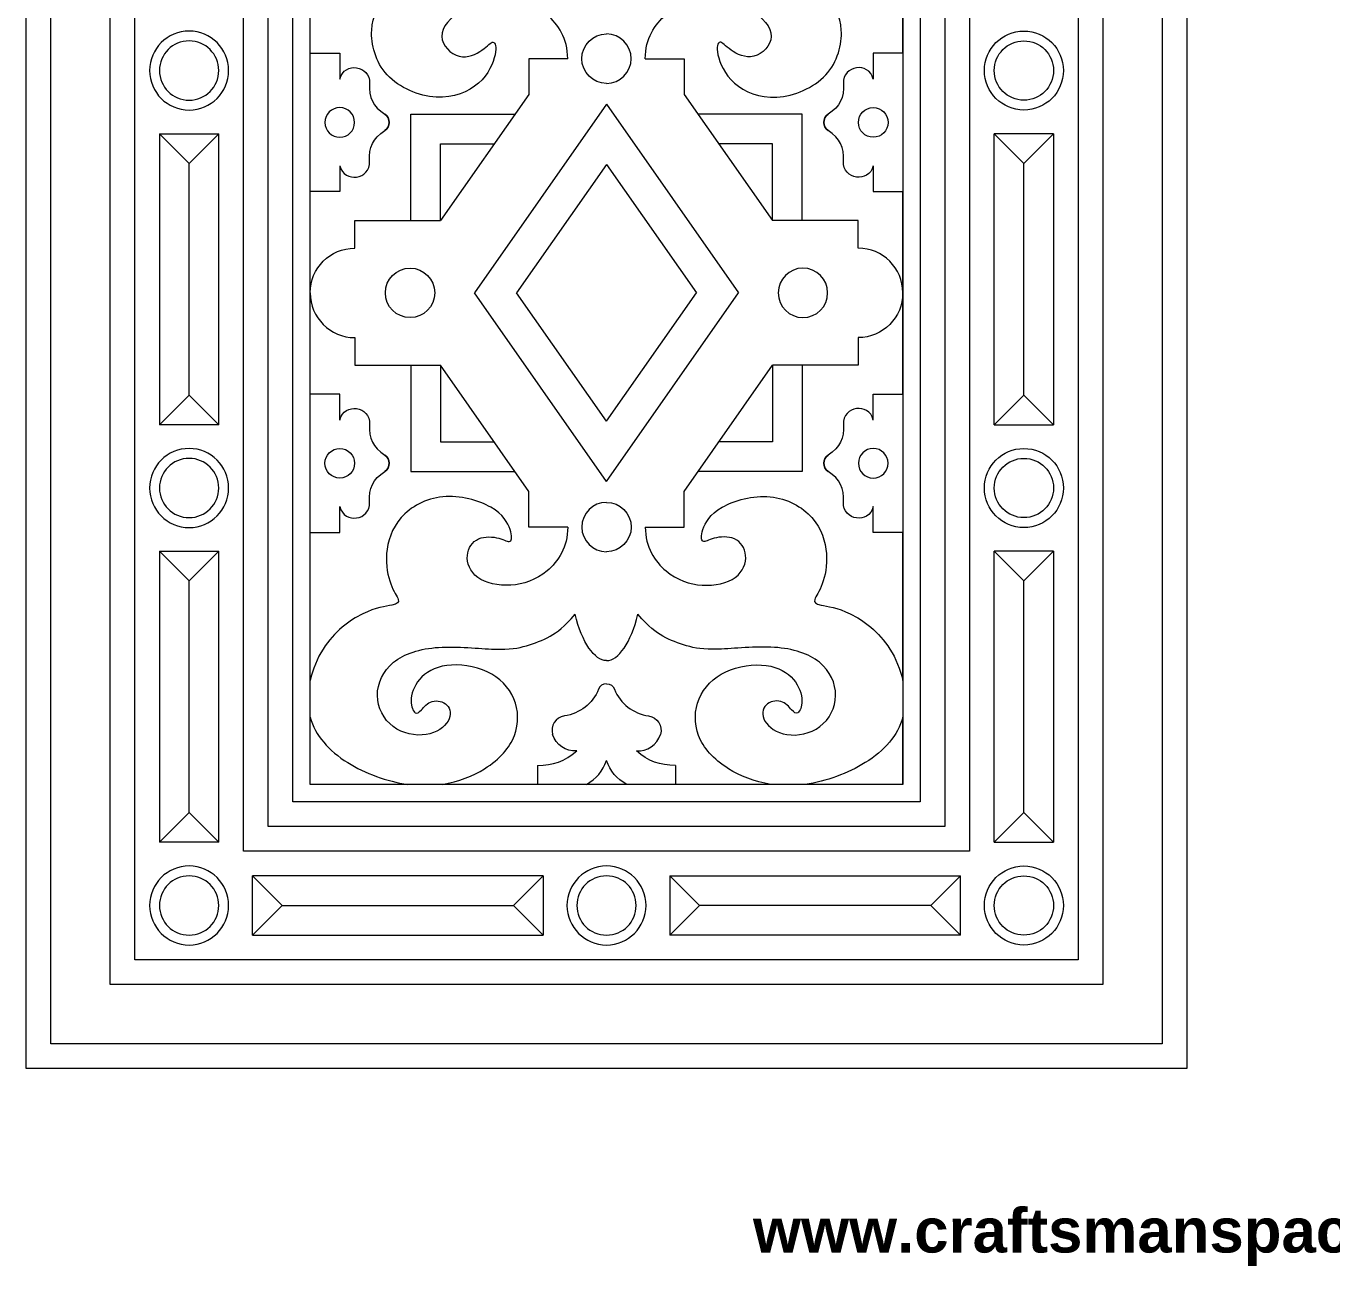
# Model space of a CAD drawing. Header units: millimetres. Extents: x 313 to 609, y -59 to 250.
# Drawn here: x 313.3 to 460.9, y -59.4 to 80.8 of the extents above; entities that cross this region are included whole.
import ezdxf

# ---------------------------------------------------------------- set-up
doc = ezdxf.new("R2010")
doc.units = ezdxf.units.MM
doc.header["$MEASUREMENT"] = 0
doc.layers.add('Default', color=7, linetype='Continuous')

msp = doc.modelspace()

# ---------------------------------------------------------------- linework, layer by layer
at = {"layer": 'Default', "lineweight": 9}
for points, knots in [([(313.2637, -37.0836), (313.2637, -37.0836), (444.551, -37.0836), (444.551, -37.0836), (444.551, -37.0836), (444.551, -37.0836), (444.551, 249.5131), (444.551, 249.5131), (444.551, 249.5131), (444.551, 249.5131), (313.2637, 249.5131), (313.2637, 249.5131), (313.2637, 249.5131), (313.2637, 249.5131), (313.2637, -37.0836), (313.2637, -37.0836)], [0, 0, 0, 0, 0.2, 0.2, 0.2, 0.2, 0.4, 0.4, 0.4, 0.4, 0.6, 0.6, 0.6, 0.6, 1, 1, 1, 1]), ([(316.057, -34.2903), (316.057, -34.2903), (441.7574, -34.2903), (441.7574, -34.2903), (441.7574, -34.2903), (441.7574, -34.2903), (441.7574, 246.7198), (441.7574, 246.7198), (441.7574, 246.7198), (441.7574, 246.7198), (316.057, 246.7198), (316.057, 246.7198), (316.057, 246.7198), (316.057, 246.7198), (316.057, -34.2903), (316.057, -34.2903)], [0, 0, 0, 0, 0.2, 0.2, 0.2, 0.2, 0.4, 0.4, 0.4, 0.4, 0.6, 0.6, 0.6, 0.6, 1, 1, 1, 1]), ([(322.7612, -27.5861), (322.7612, -27.5861), (435.0536, -27.5861), (435.0536, -27.5861), (435.0536, -27.5861), (435.0536, -27.5861), (435.0536, 240.0159), (435.0536, 240.0159), (435.0536, 240.0159), (435.0536, 240.0159), (322.7612, 240.0159), (322.7612, 240.0159), (322.7612, 240.0159), (322.7612, 240.0159), (322.7612, -27.5861), (322.7612, -27.5861)], [0, 0, 0, 0, 0.2, 0.2, 0.2, 0.2, 0.4, 0.4, 0.4, 0.4, 0.6, 0.6, 0.6, 0.6, 1, 1, 1, 1]), ([(325.5545, -24.7928), (325.5545, -24.7928), (432.2602, -24.7928), (432.2602, -24.7928), (432.2602, -24.7928), (432.2602, -24.7928), (432.2602, 237.2226), (432.2602, 237.2226), (432.2602, 237.2226), (432.2602, 237.2226), (325.5545, 237.2226), (325.5545, 237.2226), (325.5545, 237.2226), (325.5545, 237.2226), (325.5545, -24.7928), (325.5545, -24.7928)], [0, 0, 0, 0, 0.2, 0.2, 0.2, 0.2, 0.4, 0.4, 0.4, 0.4, 0.6, 0.6, 0.6, 0.6, 1, 1, 1, 1]), ([(337.845, -12.502), (337.845, -12.502), (419.9694, -12.502), (419.9694, -12.502), (419.9694, -12.502), (419.9694, -12.502), (419.9694, 224.9318), (419.9694, 224.9318), (419.9694, 224.9318), (419.9694, 224.9318), (337.845, 224.9318), (337.845, 224.9318), (337.845, 224.9318), (337.845, 224.9318), (337.845, -12.502), (337.845, -12.502)], [0, 0, 0, 0, 0.2, 0.2, 0.2, 0.2, 0.4, 0.4, 0.4, 0.4, 0.6, 0.6, 0.6, 0.6, 1, 1, 1, 1]), ([(340.6387, -9.7089), (340.6387, -9.7089), (417.1761, -9.7089), (417.1761, -9.7089), (417.1761, -9.7089), (417.1761, -9.7089), (417.1761, 222.1384), (417.1761, 222.1384), (417.1761, 222.1384), (417.1761, 222.1384), (340.6387, 222.1384), (340.6387, 222.1384), (340.6387, 222.1384), (340.6387, 222.1384), (340.6387, -9.7089), (340.6387, -9.7089)], [0, 0, 0, 0, 0.2, 0.2, 0.2, 0.2, 0.4, 0.4, 0.4, 0.4, 0.6, 0.6, 0.6, 0.6, 1, 1, 1, 1]), ([(343.4317, -6.9156), (343.4317, -6.9156), (414.3827, -6.9156), (414.3827, -6.9156), (414.3827, -6.9156), (414.3827, -6.9156), (414.3827, 219.3451), (414.3827, 219.3451), (414.3827, 219.3451), (414.3827, 219.3451), (343.4317, 219.3451), (343.4317, 219.3451), (343.4317, 219.3451), (343.4317, 219.3451), (343.4317, -6.9156), (343.4317, -6.9156)], [0, 0, 0, 0, 0.2, 0.2, 0.2, 0.2, 0.4, 0.4, 0.4, 0.4, 0.6, 0.6, 0.6, 0.6, 1, 1, 1, 1]), ([(345.3873, -4.96), (345.3873, -4.96), (412.4275, -4.96), (412.4275, -4.96), (412.4275, -4.96), (412.4275, -4.96), (412.4275, 217.3898), (412.4275, 217.3898), (412.4275, 217.3898), (412.4275, 217.3898), (345.3873, 217.3898), (345.3873, 217.3898), (345.3873, 217.3898), (345.3873, 217.3898), (345.3873, -4.96), (345.3873, -4.96)], [0, 0, 0, 0, 0.2, 0.2, 0.2, 0.2, 0.4, 0.4, 0.4, 0.4, 0.6, 0.6, 0.6, 0.6, 1, 1, 1, 1]), ([(374.52, 77.1077), (374.52, 79.3892), (373.4328, 81.0069), (372.1777, 82.0573), (372.1777, 82.0573), (370.9227, 83.1075), (369.4995, 83.5903), (367.7992, 83.649), (367.7992, 83.649), (366.0987, 83.7077), (364.121, 83.3421), (362.6601, 82.584), (362.6601, 82.584), (361.1992, 81.8257), (360.2549, 80.6748), (360.2748, 79.6273), (360.2748, 79.6273), (360.2944, 78.5795), (361.2778, 77.6353), (362.2476, 77.3936), (362.2476, 77.3936), (363.2176, 77.1519), (364.1743, 77.613), (364.8229, 78.0745), (364.8229, 78.0745), (365.4718, 78.5359), (365.8123, 78.9977), (366.0673, 78.976), (366.0673, 78.976), (366.3224, 78.9541), (366.492, 78.4488), (366.3007, 77.5454), (366.3007, 77.5454), (366.1094, 76.6421), (365.5575, 75.3408), (364.4306, 74.3419), (364.4306, 74.3419), (363.3036, 73.3434), (361.6019, 72.6474), (359.6422, 72.7636), (359.6422, 72.7636), (357.6825, 72.8796), (355.4651, 73.8075), (354.1095, 75.2737), (354.1095, 75.2737), (352.7539, 76.7399), (352.2605, 78.7444), (352.3485, 80.3414), (352.3485, 80.3414), (352.4366, 81.9381), (353.1066, 83.1274), (353.7519, 83.9153), (353.7519, 83.9153), (354.3972, 84.703), (355.0185, 85.0891), (355.2421, 85.3614), (355.2421, 85.3614), (355.4657, 85.6333), (355.2919, 85.7911), (354.5935, 85.8685), (354.5935, 85.8685), (353.8948, 85.9462), (352.6715, 85.9435), (351.119, 86.6835), (351.119, 86.6835), (349.5665, 87.4231), (347.6851, 88.9053), (346.524, 90.9089), (346.524, 90.9089), (345.9742, 91.8573), (345.586, 92.922), (345.3873, 94.0356)], [0, 0, 0, 0, 0.05263158, 0.05263158, 0.05263158, 0.05263158, 0.10526316, 0.10526316, 0.10526316, 0.10526316, 0.15789474, 0.15789474, 0.15789474, 0.15789474, 0.21052632, 0.21052632, 0.21052632, 0.21052632, 0.26315789, 0.26315789, 0.26315789, 0.26315789, 0.31578947, 0.31578947, 0.31578947, 0.31578947, 0.36842105, 0.36842105, 0.36842105, 0.36842105, 0.42105263, 0.42105263, 0.42105263, 0.42105263, 0.47368421, 0.47368421, 0.47368421, 0.47368421, 0.52631579, 0.52631579, 0.52631579, 0.52631579, 0.57894737, 0.57894737, 0.57894737, 0.57894737, 0.63157895, 0.63157895, 0.63157895, 0.63157895, 0.68421053, 0.68421053, 0.68421053, 0.68421053, 0.73684211, 0.73684211, 0.73684211, 0.73684211, 0.78947368, 0.78947368, 0.78947368, 0.78947368, 0.84210526, 0.84210526, 0.84210526, 0.84210526, 0.89473684, 0.89473684, 0.89473684, 0.89473684, 1, 1, 1, 1]), ([(383.2947, 77.1077), (383.2947, 79.3892), (384.382, 81.0069), (385.637, 82.0573), (385.637, 82.0573), (386.8921, 83.1075), (388.3153, 83.5903), (390.0155, 83.649), (390.0155, 83.649), (391.716, 83.7077), (393.6938, 83.3421), (395.1547, 82.584), (395.1547, 82.584), (396.6155, 81.8257), (397.5595, 80.6748), (397.5399, 79.6273), (397.5399, 79.6273), (397.5204, 78.5795), (396.5369, 77.6353), (395.5669, 77.3936), (395.5669, 77.3936), (394.5968, 77.1519), (393.6404, 77.613), (392.9915, 78.0745), (392.9915, 78.0745), (392.3429, 78.5359), (392.0025, 78.9977), (391.7474, 78.976), (391.7474, 78.976), (391.4924, 78.9541), (391.3227, 78.4488), (391.514, 77.5454), (391.514, 77.5454), (391.7053, 76.6421), (392.2572, 75.3408), (393.3842, 74.3419), (393.3842, 74.3419), (394.5111, 73.3434), (396.2128, 72.6474), (398.1725, 72.7636), (398.1725, 72.7636), (400.1319, 72.8796), (402.3496, 73.8075), (403.7052, 75.2737), (403.7052, 75.2737), (405.0605, 76.7399), (405.5543, 78.7444), (405.4662, 80.3414), (405.4662, 80.3414), (405.3778, 81.9381), (404.7082, 83.1274), (404.0629, 83.9153), (404.0629, 83.9153), (403.4172, 84.703), (402.7962, 85.0891), (402.5726, 85.3614), (402.5726, 85.3614), (402.3487, 85.6333), (402.5225, 85.7911), (403.2212, 85.8685), (403.2212, 85.8685), (403.9199, 85.9462), (405.1432, 85.9435), (406.6958, 86.6835), (406.6958, 86.6835), (408.2483, 87.4231), (410.1297, 88.9053), (411.2907, 90.9089), (411.2907, 90.9089), (411.8406, 91.8573), (412.2288, 92.922), (412.4275, 94.0356)], [0, 0, 0, 0, 0.05263158, 0.05263158, 0.05263158, 0.05263158, 0.10526316, 0.10526316, 0.10526316, 0.10526316, 0.15789474, 0.15789474, 0.15789474, 0.15789474, 0.21052632, 0.21052632, 0.21052632, 0.21052632, 0.26315789, 0.26315789, 0.26315789, 0.26315789, 0.31578947, 0.31578947, 0.31578947, 0.31578947, 0.36842105, 0.36842105, 0.36842105, 0.36842105, 0.42105263, 0.42105263, 0.42105263, 0.42105263, 0.47368421, 0.47368421, 0.47368421, 0.47368421, 0.52631579, 0.52631579, 0.52631579, 0.52631579, 0.57894737, 0.57894737, 0.57894737, 0.57894737, 0.63157895, 0.63157895, 0.63157895, 0.63157895, 0.68421053, 0.68421053, 0.68421053, 0.68421053, 0.73684211, 0.73684211, 0.73684211, 0.73684211, 0.78947368, 0.78947368, 0.78947368, 0.78947368, 0.84210526, 0.84210526, 0.84210526, 0.84210526, 0.89473684, 0.89473684, 0.89473684, 0.89473684, 1, 1, 1, 1]), ([(331.6999, 80.2367), (334.1682, 80.2367), (336.1692, 78.2358), (336.1692, 75.7675), (336.1692, 75.7675), (336.1692, 73.2992), (334.1682, 71.2983), (331.6999, 71.2983), (331.6999, 71.2983), (329.2316, 71.2983), (327.2304, 73.2992), (327.2304, 75.7675), (327.2304, 75.7675), (327.2304, 78.2358), (329.2316, 80.2367), (331.6999, 80.2367)], [0, 0, 0, 0, 0.2, 0.2, 0.2, 0.2, 0.4, 0.4, 0.4, 0.4, 0.6, 0.6, 0.6, 0.6, 1, 1, 1, 1]), ([(378.9074, 74.3143), (377.3646, 74.3143), (376.114, 75.565), (376.114, 77.1077), (376.114, 77.1077), (376.114, 78.6504), (377.3646, 79.901), (378.9074, 79.901)], [0, 0, 0, 0, 0.33333333, 0.33333333, 0.33333333, 0.33333333, 1, 1, 1, 1]), ([(378.9074, 74.3143), (380.4501, 74.3143), (381.7007, 75.565), (381.7007, 77.1077), (381.7007, 77.1077), (381.7007, 78.6504), (380.4501, 79.901), (378.9074, 79.901)], [0, 0, 0, 0, 0.33333333, 0.33333333, 0.33333333, 0.33333333, 1, 1, 1, 1]), ([(426.1148, 80.2367), (423.6465, 80.2367), (421.6456, 78.2358), (421.6456, 75.7675), (421.6456, 75.7675), (421.6456, 73.2992), (423.6465, 71.2983), (426.1148, 71.2983), (426.1148, 71.2983), (428.5831, 71.2983), (430.5843, 73.2992), (430.5843, 75.7675), (430.5843, 75.7675), (430.5843, 78.2358), (428.5831, 80.2367), (426.1148, 80.2367)], [0, 0, 0, 0, 0.2, 0.2, 0.2, 0.2, 0.4, 0.4, 0.4, 0.4, 0.6, 0.6, 0.6, 0.6, 1, 1, 1, 1]), ([(331.6999, 79.1196), (333.5511, 79.1196), (335.052, 77.6187), (335.052, 75.7675), (335.052, 75.7675), (335.052, 73.9161), (333.5511, 72.4154), (331.6999, 72.4154), (331.6999, 72.4154), (329.8485, 72.4154), (328.3479, 73.9161), (328.3479, 75.7675), (328.3479, 75.7675), (328.3479, 77.6187), (329.8485, 79.1196), (331.6999, 79.1196)], [0, 0, 0, 0, 0.2, 0.2, 0.2, 0.2, 0.4, 0.4, 0.4, 0.4, 0.6, 0.6, 0.6, 0.6, 1, 1, 1, 1]), ([(426.1148, 79.1196), (424.2637, 79.1196), (422.7627, 77.6187), (422.7627, 75.7675), (422.7627, 75.7675), (422.7627, 73.9161), (424.2637, 72.4154), (426.1148, 72.4154), (426.1148, 72.4154), (427.9663, 72.4154), (429.4669, 73.9161), (429.4669, 75.7675), (429.4669, 75.7675), (429.4669, 77.6187), (427.9663, 79.1196), (426.1148, 79.1196)], [0, 0, 0, 0, 0.2, 0.2, 0.2, 0.2, 0.4, 0.4, 0.4, 0.4, 0.6, 0.6, 0.6, 0.6, 1, 1, 1, 1]), ([(345.3873, 77.7228), (345.3873, 77.7228), (348.7393, 77.7228), (348.7393, 77.7228), (348.7393, 77.7228), (348.7393, 77.7228), (348.7393, 74.7974), (348.7393, 74.7974)], [0, 0, 0, 0, 0.33333333, 0.33333333, 0.33333333, 0.33333333, 1, 1, 1, 1]), ([(374.52, 77.1077), (374.52, 77.1077), (370.1326, 77.1077), (370.1326, 77.1077), (370.1326, 77.1077), (370.1326, 77.1077), (370.1326, 73.0753), (370.1326, 73.0753)], [0, 0, 0, 0, 0.33333333, 0.33333333, 0.33333333, 0.33333333, 1, 1, 1, 1]), ([(383.2947, 77.1077), (383.2947, 77.1077), (387.6821, 77.1077), (387.6821, 77.1077), (387.6821, 77.1077), (387.6821, 77.1077), (387.6821, 73.0753), (387.6821, 73.0753)], [0, 0, 0, 0, 0.33333333, 0.33333333, 0.33333333, 0.33333333, 1, 1, 1, 1]), ([(412.4275, 77.7228), (412.4275, 77.7228), (409.0754, 77.7228), (409.0754, 77.7228), (409.0754, 77.7228), (409.0754, 77.7228), (409.0754, 74.7974), (409.0754, 74.7974)], [0, 0, 0, 0, 0.33333333, 0.33333333, 0.33333333, 0.33333333, 1, 1, 1, 1]), ([(347.0632, 69.9015), (347.0632, 70.827), (347.8135, 71.5773), (348.7393, 71.5773), (348.7393, 71.5773), (349.6649, 71.5773), (350.4152, 70.827), (350.4152, 69.9015), (350.4152, 69.9015), (350.4152, 68.9759), (349.6649, 68.2253), (348.7393, 68.2253), (348.7393, 68.2253), (347.8135, 68.2253), (347.0632, 68.9759), (347.0632, 69.9015)], [0, 0, 0, 0, 0.2, 0.2, 0.2, 0.2, 0.4, 0.4, 0.4, 0.4, 0.6, 0.6, 0.6, 0.6, 1, 1, 1, 1]), ([(410.7513, 69.9015), (410.7513, 70.827), (410.001, 71.5773), (409.0754, 71.5773), (409.0754, 71.5773), (408.1498, 71.5773), (407.3995, 70.827), (407.3995, 69.9015), (407.3995, 69.9015), (407.3995, 68.9759), (408.1498, 68.2253), (409.0754, 68.2253), (409.0754, 68.2253), (410.001, 68.2253), (410.7513, 68.9759), (410.7513, 69.9015)], [0, 0, 0, 0, 0.2, 0.2, 0.2, 0.2, 0.4, 0.4, 0.4, 0.4, 0.6, 0.6, 0.6, 0.6, 1, 1, 1, 1]), ([(356.7798, 58.7927), (356.7798, 58.7927), (356.7798, 70.833), (356.7798, 70.833), (356.7798, 70.833), (356.7798, 70.833), (368.5626, 70.833), (368.5626, 70.833)], [0, 0, 0, 0, 0.33333333, 0.33333333, 0.33333333, 0.33333333, 1, 1, 1, 1]), ([(401.0349, 58.7927), (401.0349, 58.7927), (401.0349, 70.833), (401.0349, 70.833), (401.0349, 70.833), (401.0349, 70.833), (389.2521, 70.833), (389.2521, 70.833)], [0, 0, 0, 0, 0.33333333, 0.33333333, 0.33333333, 0.33333333, 1, 1, 1, 1]), ([(335.052, 68.6102), (335.052, 68.6102), (331.6999, 65.2582), (331.6999, 65.2582), (331.6999, 65.2582), (331.6999, 65.2582), (328.3479, 68.6102), (328.3479, 68.6102)], [0, 0, 0, 0, 0.33333333, 0.33333333, 0.33333333, 0.33333333, 1, 1, 1, 1]), ([(422.7627, 68.6102), (422.7627, 68.6102), (426.1148, 65.2582), (426.1148, 65.2582), (426.1148, 65.2582), (426.1148, 65.2582), (429.4669, 68.6102), (429.4669, 68.6102)], [0, 0, 0, 0, 0.33333333, 0.33333333, 0.33333333, 0.33333333, 1, 1, 1, 1]), ([(360.1319, 58.7927), (360.1319, 58.7927), (360.1319, 67.4809), (360.1319, 67.4809), (360.1319, 67.4809), (360.1319, 67.4809), (366.2156, 67.4809), (366.2156, 67.4809)], [0, 0, 0, 0, 0.33333333, 0.33333333, 0.33333333, 0.33333333, 1, 1, 1, 1]), ([(397.6829, 58.7927), (397.6829, 58.7927), (397.6829, 67.4809), (397.6829, 67.4809), (397.6829, 67.4809), (397.6829, 67.4809), (391.5991, 67.4809), (391.5991, 67.4809)], [0, 0, 0, 0, 0.33333333, 0.33333333, 0.33333333, 0.33333333, 1, 1, 1, 1]), ([(348.7393, 65.0055), (348.7393, 65.0055), (348.7393, 62.0802), (348.7393, 62.0802), (348.7393, 62.0802), (348.7393, 62.0802), (345.3873, 62.0802), (345.3873, 62.0802)], [0, 0, 0, 0, 0.33333333, 0.33333333, 0.33333333, 0.33333333, 1, 1, 1, 1]), ([(409.0754, 65.0055), (409.0754, 65.0055), (409.0754, 62.0802), (409.0754, 62.0802), (409.0754, 62.0802), (409.0754, 62.0802), (412.4275, 62.0802), (412.4275, 62.0802)], [0, 0, 0, 0, 0.33333333, 0.33333333, 0.33333333, 0.33333333, 1, 1, 1, 1]), ([(350.4473, 55.6874), (350.4473, 55.6874), (350.4473, 58.7927), (350.4473, 58.7927), (350.4473, 58.7927), (350.4473, 58.7927), (360.1319, 58.7927), (360.1319, 58.7927)], [0, 0, 0, 0, 0.33333333, 0.33333333, 0.33333333, 0.33333333, 1, 1, 1, 1]), ([(407.3675, 55.6874), (407.3675, 55.6874), (407.3675, 58.7927), (407.3675, 58.7927), (407.3675, 58.7927), (407.3675, 58.7927), (397.6829, 58.7927), (397.6829, 58.7927)], [0, 0, 0, 0, 0.33333333, 0.33333333, 0.33333333, 0.33333333, 1, 1, 1, 1]), ([(353.8945, 50.6274), (353.8945, 49.0847), (355.1451, 47.8341), (356.6876, 47.8341), (356.6876, 47.8341), (358.2306, 47.8341), (359.4812, 49.0847), (359.4812, 50.6274), (359.4812, 50.6274), (359.4812, 52.1702), (358.2306, 53.4208), (356.6876, 53.4208), (356.6876, 53.4208), (355.1451, 53.4208), (353.8945, 52.1702), (353.8945, 50.6274)], [0, 0, 0, 0, 0.2, 0.2, 0.2, 0.2, 0.4, 0.4, 0.4, 0.4, 0.6, 0.6, 0.6, 0.6, 1, 1, 1, 1]), ([(403.9202, 50.6274), (403.9202, 49.0847), (402.6696, 47.8341), (401.1269, 47.8341), (401.1269, 47.8341), (399.5841, 47.8341), (398.3335, 49.0847), (398.3335, 50.6274), (398.3335, 50.6274), (398.3335, 52.1702), (399.5841, 53.4208), (401.1269, 53.4208), (401.1269, 53.4208), (402.6696, 53.4208), (403.9202, 52.1702), (403.9202, 50.6274)], [0, 0, 0, 0, 0.2, 0.2, 0.2, 0.2, 0.4, 0.4, 0.4, 0.4, 0.6, 0.6, 0.6, 0.6, 1, 1, 1, 1]), ([(350.4473, 45.5672), (350.4473, 45.5672), (350.4473, 42.4621), (350.4473, 42.4621), (350.4473, 42.4621), (350.4473, 42.4621), (360.1319, 42.4621), (360.1319, 42.4621)], [0, 0, 0, 0, 0.33333333, 0.33333333, 0.33333333, 0.33333333, 1, 1, 1, 1]), ([(407.3675, 45.5672), (407.3675, 45.5672), (407.3675, 42.4621), (407.3675, 42.4621), (407.3675, 42.4621), (407.3675, 42.4621), (397.6829, 42.4621), (397.6829, 42.4621)], [0, 0, 0, 0, 0.33333333, 0.33333333, 0.33333333, 0.33333333, 1, 1, 1, 1]), ([(356.7798, 42.4621), (356.7798, 42.4621), (356.7798, 30.4216), (356.7798, 30.4216), (356.7798, 30.4216), (356.7798, 30.4216), (368.5626, 30.4216), (368.5626, 30.4216)], [0, 0, 0, 0, 0.33333333, 0.33333333, 0.33333333, 0.33333333, 1, 1, 1, 1]), ([(360.1319, 42.4621), (360.1319, 42.4621), (360.1319, 33.7737), (360.1319, 33.7737), (360.1319, 33.7737), (360.1319, 33.7737), (366.2156, 33.7737), (366.2156, 33.7737)], [0, 0, 0, 0, 0.33333333, 0.33333333, 0.33333333, 0.33333333, 1, 1, 1, 1]), ([(401.0349, 42.4621), (401.0349, 42.4621), (401.0349, 30.4216), (401.0349, 30.4216), (401.0349, 30.4216), (401.0349, 30.4216), (389.2521, 30.4216), (389.2521, 30.4216)], [0, 0, 0, 0, 0.33333333, 0.33333333, 0.33333333, 0.33333333, 1, 1, 1, 1]), ([(397.6829, 42.4621), (397.6829, 42.4621), (397.6829, 33.7737), (397.6829, 33.7737), (397.6829, 33.7737), (397.6829, 33.7737), (391.5991, 33.7737), (391.5991, 33.7737)], [0, 0, 0, 0, 0.33333333, 0.33333333, 0.33333333, 0.33333333, 1, 1, 1, 1]), ([(335.052, 35.7174), (335.052, 35.7174), (331.6999, 39.0694), (331.6999, 39.0694), (331.6999, 39.0694), (331.6999, 39.0694), (328.3479, 35.7174), (328.3479, 35.7174)], [0, 0, 0, 0, 0.33333333, 0.33333333, 0.33333333, 0.33333333, 1, 1, 1, 1]), ([(348.7393, 36.2494), (348.7393, 36.2494), (348.7393, 39.1747), (348.7393, 39.1747), (348.7393, 39.1747), (348.7393, 39.1747), (345.3873, 39.1747), (345.3873, 39.1747)], [0, 0, 0, 0, 0.33333333, 0.33333333, 0.33333333, 0.33333333, 1, 1, 1, 1]), ([(409.0754, 36.2494), (409.0754, 36.2494), (409.0754, 39.1747), (409.0754, 39.1747), (409.0754, 39.1747), (409.0754, 39.1747), (412.4275, 39.1747), (412.4275, 39.1747)], [0, 0, 0, 0, 0.33333333, 0.33333333, 0.33333333, 0.33333333, 1, 1, 1, 1]), ([(422.7627, 35.7174), (422.7627, 35.7174), (426.1148, 39.0694), (426.1148, 39.0694), (426.1148, 39.0694), (426.1148, 39.0694), (429.4669, 35.7174), (429.4669, 35.7174)], [0, 0, 0, 0, 0.33333333, 0.33333333, 0.33333333, 0.33333333, 1, 1, 1, 1]), ([(331.6999, 33.0293), (334.1682, 33.0293), (336.1692, 31.0284), (336.1692, 28.5601), (336.1692, 28.5601), (336.1692, 26.0918), (334.1682, 24.0905), (331.6999, 24.0905), (331.6999, 24.0905), (329.2316, 24.0905), (327.2304, 26.0918), (327.2304, 28.5601), (327.2304, 28.5601), (327.2304, 31.0284), (329.2316, 33.0293), (331.6999, 33.0293)], [0, 0, 0, 0, 0.2, 0.2, 0.2, 0.2, 0.4, 0.4, 0.4, 0.4, 0.6, 0.6, 0.6, 0.6, 1, 1, 1, 1]), ([(347.0632, 31.3534), (347.0632, 30.4278), (347.8135, 29.6772), (348.7393, 29.6772), (348.7393, 29.6772), (349.6649, 29.6772), (350.4152, 30.4278), (350.4152, 31.3534), (350.4152, 31.3534), (350.4152, 32.279), (349.6649, 33.0293), (348.7393, 33.0293), (348.7393, 33.0293), (347.8135, 33.0293), (347.0632, 32.279), (347.0632, 31.3534)], [0, 0, 0, 0, 0.2, 0.2, 0.2, 0.2, 0.4, 0.4, 0.4, 0.4, 0.6, 0.6, 0.6, 0.6, 1, 1, 1, 1]), ([(410.7513, 31.3534), (410.7513, 30.4278), (410.001, 29.6772), (409.0754, 29.6772), (409.0754, 29.6772), (408.1498, 29.6772), (407.3995, 30.4278), (407.3995, 31.3534), (407.3995, 31.3534), (407.3995, 32.279), (408.1498, 33.0293), (409.0754, 33.0293), (409.0754, 33.0293), (410.001, 33.0293), (410.7513, 32.279), (410.7513, 31.3534)], [0, 0, 0, 0, 0.2, 0.2, 0.2, 0.2, 0.4, 0.4, 0.4, 0.4, 0.6, 0.6, 0.6, 0.6, 1, 1, 1, 1]), ([(426.1148, 33.0293), (423.6465, 33.0293), (421.6456, 31.0284), (421.6456, 28.5601), (421.6456, 28.5601), (421.6456, 26.0918), (423.6465, 24.0905), (426.1148, 24.0905), (426.1148, 24.0905), (428.5831, 24.0905), (430.5843, 26.0918), (430.5843, 28.5601), (430.5843, 28.5601), (430.5843, 31.0284), (428.5831, 33.0293), (426.1148, 33.0293)], [0, 0, 0, 0, 0.2, 0.2, 0.2, 0.2, 0.4, 0.4, 0.4, 0.4, 0.6, 0.6, 0.6, 0.6, 1, 1, 1, 1]), ([(331.6999, 31.9118), (333.5511, 31.9118), (335.052, 30.4112), (335.052, 28.5601), (335.052, 28.5601), (335.052, 26.7086), (333.5511, 25.208), (331.6999, 25.208), (331.6999, 25.208), (329.8485, 25.208), (328.3479, 26.7086), (328.3479, 28.5601), (328.3479, 28.5601), (328.3479, 30.4112), (329.8485, 31.9118), (331.6999, 31.9118)], [0, 0, 0, 0, 0.2, 0.2, 0.2, 0.2, 0.4, 0.4, 0.4, 0.4, 0.6, 0.6, 0.6, 0.6, 1, 1, 1, 1]), ([(426.1148, 31.9118), (424.2637, 31.9118), (422.7627, 30.4112), (422.7627, 28.5601), (422.7627, 28.5601), (422.7627, 26.7086), (424.2637, 25.208), (426.1148, 25.208), (426.1148, 25.208), (427.9663, 25.208), (429.4669, 26.7086), (429.4669, 28.5601), (429.4669, 28.5601), (429.4669, 30.4112), (427.9663, 31.9118), (426.1148, 31.9118)], [0, 0, 0, 0, 0.2, 0.2, 0.2, 0.2, 0.4, 0.4, 0.4, 0.4, 0.6, 0.6, 0.6, 0.6, 1, 1, 1, 1]), ([(374.52, 24.1472), (374.52, 24.1472), (370.1326, 24.1472), (370.1326, 24.1472), (370.1326, 24.1472), (370.1326, 24.1472), (370.1326, 28.1796), (370.1326, 28.1796)], [0, 0, 0, 0, 0.33333333, 0.33333333, 0.33333333, 0.33333333, 1, 1, 1, 1]), ([(383.2947, 24.1472), (383.2947, 24.1472), (387.6821, 24.1472), (387.6821, 24.1472), (387.6821, 24.1472), (387.6821, 24.1472), (387.6821, 28.1796), (387.6821, 28.1796)], [0, 0, 0, 0, 0.33333333, 0.33333333, 0.33333333, 0.33333333, 1, 1, 1, 1]), ([(374.52, 24.1472), (374.52, 21.8654), (373.4328, 20.248), (372.1777, 19.1975), (372.1777, 19.1975), (370.9227, 18.1474), (369.4995, 17.6643), (368.0759, 17.5795), (368.0759, 17.5795), (366.6521, 17.4944), (365.228, 17.8072), (364.3404, 18.4546), (364.3404, 18.4546), (363.4528, 19.102), (363.1023, 20.084), (363.1722, 20.9327), (363.1722, 20.9327), (363.2419, 21.7815), (363.7322, 22.4971), (364.4404, 22.8141), (364.4404, 22.8141), (365.1486, 23.1315), (366.0744, 23.0505), (366.7319, 22.8734), (366.7319, 22.8734), (367.3897, 22.6967), (367.7794, 22.4239), (367.9959, 22.533), (367.9959, 22.533), (368.2124, 22.6424), (368.256, 23.1338), (368.0021, 23.8711), (368.0021, 23.8711), (367.7485, 24.6083), (367.1975, 25.5912), (365.841, 26.3777), (365.841, 26.3777), (364.4843, 27.1641), (362.322, 27.754), (360.3914, 27.5716), (360.3914, 27.5716), (358.4607, 27.3898), (356.762, 26.4358), (355.6831, 25.2116), (355.6831, 25.2116), (354.6042, 23.9873), (354.1454, 22.4932), (354.0387, 21.143), (354.0387, 21.143), (353.9319, 19.7927), (354.1774, 18.5866), (354.5028, 17.7165), (354.5028, 17.7165), (354.8284, 16.8467), (355.2341, 16.3131), (355.3498, 15.9673), (355.3498, 15.9673), (355.4657, 15.6216), (355.2919, 15.4638), (354.625, 15.3197), (354.625, 15.3197), (353.9577, 15.1755), (352.7972, 15.0453), (351.3358, 14.3374), (351.3358, 14.3374), (349.874, 13.6295), (348.1109, 12.3445), (346.849, 10.338), (346.849, 10.338), (346.1969, 9.3015), (345.6785, 8.0725), (345.3873, 6.8044)], [0, 0, 0, 0, 0.05263158, 0.05263158, 0.05263158, 0.05263158, 0.10526316, 0.10526316, 0.10526316, 0.10526316, 0.15789474, 0.15789474, 0.15789474, 0.15789474, 0.21052632, 0.21052632, 0.21052632, 0.21052632, 0.26315789, 0.26315789, 0.26315789, 0.26315789, 0.31578947, 0.31578947, 0.31578947, 0.31578947, 0.36842105, 0.36842105, 0.36842105, 0.36842105, 0.42105263, 0.42105263, 0.42105263, 0.42105263, 0.47368421, 0.47368421, 0.47368421, 0.47368421, 0.52631579, 0.52631579, 0.52631579, 0.52631579, 0.57894737, 0.57894737, 0.57894737, 0.57894737, 0.63157895, 0.63157895, 0.63157895, 0.63157895, 0.68421053, 0.68421053, 0.68421053, 0.68421053, 0.73684211, 0.73684211, 0.73684211, 0.73684211, 0.78947368, 0.78947368, 0.78947368, 0.78947368, 0.84210526, 0.84210526, 0.84210526, 0.84210526, 0.89473684, 0.89473684, 0.89473684, 0.89473684, 1, 1, 1, 1]), ([(378.9074, 26.9405), (377.3646, 26.9405), (376.114, 25.6899), (376.114, 24.1472), (376.114, 24.1472), (376.114, 22.6045), (377.3646, 21.3538), (378.9074, 21.3538)], [0, 0, 0, 0, 0.33333333, 0.33333333, 0.33333333, 0.33333333, 1, 1, 1, 1]), ([(378.9074, 26.9405), (380.4501, 26.9405), (381.7007, 25.6899), (381.7007, 24.1472), (381.7007, 24.1472), (381.7007, 22.6045), (380.4501, 21.3538), (378.9074, 21.3538)], [0, 0, 0, 0, 0.33333333, 0.33333333, 0.33333333, 0.33333333, 1, 1, 1, 1]), ([(383.2947, 24.1472), (383.2947, 21.8654), (384.382, 20.248), (385.637, 19.1975), (385.637, 19.1975), (386.8921, 18.1474), (388.3153, 17.6643), (389.7388, 17.5795), (389.7388, 17.5795), (391.1626, 17.4944), (392.5867, 17.8072), (393.4743, 18.4546), (393.4743, 18.4546), (394.3616, 19.102), (394.7125, 20.084), (394.6425, 20.9327), (394.6425, 20.9327), (394.5728, 21.7815), (394.0823, 22.4971), (393.3744, 22.8141), (393.3744, 22.8141), (392.6662, 23.1315), (391.7403, 23.0505), (391.0825, 22.8734), (391.0825, 22.8734), (390.425, 22.6967), (390.0354, 22.4239), (389.8189, 22.533), (389.8189, 22.533), (389.6021, 22.6424), (389.5588, 23.1338), (389.8126, 23.8711), (389.8126, 23.8711), (390.0662, 24.6083), (390.6169, 25.5912), (391.9737, 26.3777), (391.9737, 26.3777), (393.3305, 27.1641), (395.4927, 27.754), (397.4234, 27.5716), (397.4234, 27.5716), (399.354, 27.3898), (401.0527, 26.4358), (402.1316, 25.2116), (402.1316, 25.2116), (403.2105, 23.9873), (403.6693, 22.4932), (403.7761, 21.143), (403.7761, 21.143), (403.8828, 19.7927), (403.6373, 18.5866), (403.3117, 17.7165), (403.3117, 17.7165), (402.9863, 16.8467), (402.5806, 16.3131), (402.4647, 15.9673), (402.4647, 15.9673), (402.3487, 15.6216), (402.5225, 15.4638), (403.1898, 15.3197), (403.1898, 15.3197), (403.8568, 15.1755), (405.0172, 15.0453), (406.479, 14.3374), (406.479, 14.3374), (407.9407, 13.6295), (409.7035, 12.3445), (410.9657, 10.338), (410.9657, 10.338), (411.6178, 9.3015), (412.1362, 8.0725), (412.4275, 6.8044)], [0, 0, 0, 0, 0.05263158, 0.05263158, 0.05263158, 0.05263158, 0.10526316, 0.10526316, 0.10526316, 0.10526316, 0.15789474, 0.15789474, 0.15789474, 0.15789474, 0.21052632, 0.21052632, 0.21052632, 0.21052632, 0.26315789, 0.26315789, 0.26315789, 0.26315789, 0.31578947, 0.31578947, 0.31578947, 0.31578947, 0.36842105, 0.36842105, 0.36842105, 0.36842105, 0.42105263, 0.42105263, 0.42105263, 0.42105263, 0.47368421, 0.47368421, 0.47368421, 0.47368421, 0.52631579, 0.52631579, 0.52631579, 0.52631579, 0.57894737, 0.57894737, 0.57894737, 0.57894737, 0.63157895, 0.63157895, 0.63157895, 0.63157895, 0.68421053, 0.68421053, 0.68421053, 0.68421053, 0.73684211, 0.73684211, 0.73684211, 0.73684211, 0.78947368, 0.78947368, 0.78947368, 0.78947368, 0.84210526, 0.84210526, 0.84210526, 0.84210526, 0.89473684, 0.89473684, 0.89473684, 0.89473684, 1, 1, 1, 1]), ([(345.3873, 23.5321), (345.3873, 23.5321), (348.7393, 23.5321), (348.7393, 23.5321), (348.7393, 23.5321), (348.7393, 23.5321), (348.7393, 26.4574), (348.7393, 26.4574)], [0, 0, 0, 0, 0.33333333, 0.33333333, 0.33333333, 0.33333333, 1, 1, 1, 1]), ([(412.4275, 23.5321), (412.4275, 23.5321), (409.0754, 23.5321), (409.0754, 23.5321), (409.0754, 23.5321), (409.0754, 23.5321), (409.0754, 26.4574), (409.0754, 26.4574)], [0, 0, 0, 0, 0.33333333, 0.33333333, 0.33333333, 0.33333333, 1, 1, 1, 1]), ([(335.052, 21.4025), (335.052, 21.4025), (331.6999, 18.0507), (331.6999, 18.0507), (331.6999, 18.0507), (331.6999, 18.0507), (328.3479, 21.4025), (328.3479, 21.4025)], [0, 0, 0, 0, 0.33333333, 0.33333333, 0.33333333, 0.33333333, 1, 1, 1, 1]), ([(422.7627, 21.4025), (422.7627, 21.4025), (426.1148, 18.0507), (426.1148, 18.0507), (426.1148, 18.0507), (426.1148, 18.0507), (429.4669, 21.4025), (429.4669, 21.4025)], [0, 0, 0, 0, 0.33333333, 0.33333333, 0.33333333, 0.33333333, 1, 1, 1, 1]), ([(360.3083, -4.96), (362.1853, -4.6688), (363.8188, -3.9799), (365.0993, -3.1907), (365.0993, -3.1907), (366.8642, -2.1029), (367.9579, -0.8247), (368.4849, 0.559), (368.4849, 0.559), (369.0122, 1.9425), (368.9725, 3.4316), (368.4256, 4.7231), (368.4256, 4.7231), (367.8787, 6.0143), (366.8247, 7.1081), (365.4146, 7.7736), (365.4146, 7.7736), (364.0047, 8.4391), (362.239, 8.6763), (360.8442, 8.4889), (360.8442, 8.4889), (359.4495, 8.3017), (358.4257, 7.6902), (357.7671, 6.9201), (357.7671, 6.9201), (357.1087, 6.1493), (356.8154, 5.2201), (356.8003, 4.5111), (356.8003, 4.5111), (356.7851, 3.8023), (357.0479, 3.3138), (357.2715, 3.1555), (357.2715, 3.1555), (357.4951, 2.9968), (357.6796, 3.1682), (357.9696, 3.4844), (357.9696, 3.4844), (358.2594, 3.8005), (358.6547, 4.2616), (359.2015, 4.42), (359.2015, 4.42), (359.7484, 4.5781), (360.4468, 4.4331), (360.8552, 4.0113), (360.8552, 4.0113), (361.2639, 3.5896), (361.3825, 2.8912), (360.9881, 2.2115), (360.9881, 2.2115), (360.5936, 1.5315), (359.6861, 0.8698), (358.4984, 0.6815), (358.4984, 0.6815), (357.3107, 0.4932), (355.8421, 0.7782), (354.7688, 1.5878), (354.7688, 1.5878), (353.6955, 2.3974), (353.017, 3.7317), (352.9992, 5.0991), (352.9992, 5.0991), (352.9814, 6.4669), (353.6241, 7.8679), (354.8281, 8.8519), (354.8281, 8.8519), (356.0325, 9.8359), (357.7982, 10.4023), (359.9198, 10.5408), (359.9198, 10.5408), (362.0412, 10.6793), (364.5187, 10.3893), (366.2367, 10.3332), (366.2367, 10.3332), (367.9546, 10.2772), (368.9131, 10.4551), (369.8476, 10.7223), (369.8476, 10.7223), (370.7821, 10.9898), (371.6925, 11.3472), (372.5259, 11.8039), (372.5259, 11.8039), (373.3592, 12.2609), (374.1155, 12.8175), (375.3551, 14.2882)], [0, 0, 0, 0, 0.04545455, 0.04545455, 0.04545455, 0.04545455, 0.09090909, 0.09090909, 0.09090909, 0.09090909, 0.13636364, 0.13636364, 0.13636364, 0.13636364, 0.18181818, 0.18181818, 0.18181818, 0.18181818, 0.22727273, 0.22727273, 0.22727273, 0.22727273, 0.27272727, 0.27272727, 0.27272727, 0.27272727, 0.31818182, 0.31818182, 0.31818182, 0.31818182, 0.36363636, 0.36363636, 0.36363636, 0.36363636, 0.40909091, 0.40909091, 0.40909091, 0.40909091, 0.45454545, 0.45454545, 0.45454545, 0.45454545, 0.5, 0.5, 0.5, 0.5, 0.54545455, 0.54545455, 0.54545455, 0.54545455, 0.59090909, 0.59090909, 0.59090909, 0.59090909, 0.63636364, 0.63636364, 0.63636364, 0.63636364, 0.68181818, 0.68181818, 0.68181818, 0.68181818, 0.72727273, 0.72727273, 0.72727273, 0.72727273, 0.77272727, 0.77272727, 0.77272727, 0.77272727, 0.81818182, 0.81818182, 0.81818182, 0.81818182, 0.86363636, 0.86363636, 0.86363636, 0.86363636, 0.90909091, 0.90909091, 0.90909091, 0.90909091, 1, 1, 1, 1]), ([(397.5064, -4.96), (395.6295, -4.6688), (393.9957, -3.9799), (392.7154, -3.1907), (392.7154, -3.1907), (390.9506, -2.1029), (389.8568, -0.8247), (389.3295, 0.559), (389.3295, 0.559), (388.8025, 1.9425), (388.842, 3.4316), (389.3889, 4.7231), (389.3889, 4.7231), (389.9357, 6.0143), (390.99, 7.1081), (392.3999, 7.7736), (392.3999, 7.7736), (393.81, 8.4391), (395.5758, 8.6763), (396.9705, 8.4889), (396.9705, 8.4889), (398.3653, 8.3017), (399.389, 7.6902), (400.0474, 6.9201), (400.0474, 6.9201), (400.7061, 6.1493), (400.9994, 5.2201), (401.0145, 4.5111), (401.0145, 4.5111), (401.0296, 3.8023), (400.7668, 3.3138), (400.5432, 3.1555), (400.5432, 3.1555), (400.3196, 2.9968), (400.1352, 3.1682), (399.8451, 3.4844), (399.8451, 3.4844), (399.5554, 3.8005), (399.1601, 4.2616), (398.6132, 4.42), (398.6132, 4.42), (398.0663, 4.5781), (397.3679, 4.4331), (396.9593, 4.0113), (396.9593, 4.0113), (396.5509, 3.5896), (396.4323, 2.8912), (396.8267, 2.2115), (396.8267, 2.2115), (397.2211, 1.5315), (398.1283, 0.8698), (399.3163, 0.6815), (399.3163, 0.6815), (400.5041, 0.4932), (401.9727, 0.7782), (403.0459, 1.5878), (403.0459, 1.5878), (404.1192, 2.3974), (404.7978, 3.7317), (404.8155, 5.0991), (404.8155, 5.0991), (404.8333, 6.4669), (404.1907, 7.8679), (402.9863, 8.8519), (402.9863, 8.8519), (401.7823, 9.8359), (400.0165, 10.4023), (397.8949, 10.5408), (397.8949, 10.5408), (395.7733, 10.6793), (393.2961, 10.3893), (391.5781, 10.3332), (391.5781, 10.3332), (389.8601, 10.2772), (388.9016, 10.4551), (387.9671, 10.7223), (387.9671, 10.7223), (387.0326, 10.9898), (386.1222, 11.3472), (385.2888, 11.8039), (385.2888, 11.8039), (384.4555, 12.2609), (383.6993, 12.8175), (382.4596, 14.2882)], [0, 0, 0, 0, 0.04545455, 0.04545455, 0.04545455, 0.04545455, 0.09090909, 0.09090909, 0.09090909, 0.09090909, 0.13636364, 0.13636364, 0.13636364, 0.13636364, 0.18181818, 0.18181818, 0.18181818, 0.18181818, 0.22727273, 0.22727273, 0.22727273, 0.22727273, 0.27272727, 0.27272727, 0.27272727, 0.27272727, 0.31818182, 0.31818182, 0.31818182, 0.31818182, 0.36363636, 0.36363636, 0.36363636, 0.36363636, 0.40909091, 0.40909091, 0.40909091, 0.40909091, 0.45454545, 0.45454545, 0.45454545, 0.45454545, 0.5, 0.5, 0.5, 0.5, 0.54545455, 0.54545455, 0.54545455, 0.54545455, 0.59090909, 0.59090909, 0.59090909, 0.59090909, 0.63636364, 0.63636364, 0.63636364, 0.63636364, 0.68181818, 0.68181818, 0.68181818, 0.68181818, 0.72727273, 0.72727273, 0.72727273, 0.72727273, 0.77272727, 0.77272727, 0.77272727, 0.77272727, 0.81818182, 0.81818182, 0.81818182, 0.81818182, 0.86363636, 0.86363636, 0.86363636, 0.86363636, 0.90909091, 0.90909091, 0.90909091, 0.90909091, 1, 1, 1, 1]), ([(345.3873, 2.6365), (345.9599, 0.5828), (347.4757, -1.1424), (349.6548, -2.4971), (349.6548, -2.4971), (351.597, -3.7044), (354.0662, -4.6175), (356.4322, -4.96)], [0, 0, 0, 0, 0.33333333, 0.33333333, 0.33333333, 0.33333333, 1, 1, 1, 1]), ([(412.4275, 2.6365), (411.8548, 0.5828), (410.3388, -1.1424), (408.1599, -2.4971), (408.1599, -2.4971), (406.2177, -3.7044), (403.7485, -4.6175), (401.3825, -4.96)], [0, 0, 0, 0, 0.33333333, 0.33333333, 0.33333333, 0.33333333, 1, 1, 1, 1]), ([(335.052, -11.4901), (335.052, -11.4901), (331.6999, -8.138), (331.6999, -8.138), (331.6999, -8.138), (331.6999, -8.138), (328.3479, -11.4901), (328.3479, -11.4901)], [0, 0, 0, 0, 0.33333333, 0.33333333, 0.33333333, 0.33333333, 1, 1, 1, 1]), ([(422.7627, -11.4901), (422.7627, -11.4901), (426.1148, -8.138), (426.1148, -8.138), (426.1148, -8.138), (426.1148, -8.138), (429.4669, -11.4901), (429.4669, -11.4901)], [0, 0, 0, 0, 0.33333333, 0.33333333, 0.33333333, 0.33333333, 1, 1, 1, 1]), ([(336.1692, -18.6474), (336.1692, -21.116), (334.1682, -23.1169), (331.6999, -23.1169), (331.6999, -23.1169), (329.2316, -23.1169), (327.2304, -21.116), (327.2304, -18.6474), (327.2304, -18.6474), (327.2304, -16.1791), (329.2316, -14.1781), (331.6999, -14.1781), (331.6999, -14.1781), (334.1682, -14.1781), (336.1692, -16.1791), (336.1692, -18.6474)], [0, 0, 0, 0, 0.2, 0.2, 0.2, 0.2, 0.4, 0.4, 0.4, 0.4, 0.6, 0.6, 0.6, 0.6, 1, 1, 1, 1]), ([(383.3766, -18.6474), (383.3766, -21.116), (381.3757, -23.1169), (378.9074, -23.1169), (378.9074, -23.1169), (376.4391, -23.1169), (374.4378, -21.116), (374.4378, -18.6474), (374.4378, -18.6474), (374.4378, -16.1791), (376.4391, -14.1781), (378.9074, -14.1781), (378.9074, -14.1781), (381.3757, -14.1781), (383.3766, -16.1791), (383.3766, -18.6474)], [0, 0, 0, 0, 0.2, 0.2, 0.2, 0.2, 0.4, 0.4, 0.4, 0.4, 0.6, 0.6, 0.6, 0.6, 1, 1, 1, 1]), ([(421.6456, -18.6474), (421.6456, -21.116), (423.6465, -23.1169), (426.1148, -23.1169), (426.1148, -23.1169), (428.5831, -23.1169), (430.5843, -21.116), (430.5843, -18.6474), (430.5843, -18.6474), (430.5843, -16.1791), (428.5831, -14.1781), (426.1148, -14.1781), (426.1148, -14.1781), (423.6465, -14.1781), (421.6456, -16.1791), (421.6456, -18.6474)], [0, 0, 0, 0, 0.2, 0.2, 0.2, 0.2, 0.4, 0.4, 0.4, 0.4, 0.6, 0.6, 0.6, 0.6, 1, 1, 1, 1]), ([(335.052, -18.6474), (335.052, -20.4988), (333.5511, -21.9994), (331.6999, -21.9994), (331.6999, -21.9994), (329.8485, -21.9994), (328.3479, -20.4988), (328.3479, -18.6474), (328.3479, -18.6474), (328.3479, -16.7962), (329.8485, -15.2956), (331.6999, -15.2956), (331.6999, -15.2956), (333.5511, -15.2956), (335.052, -16.7962), (335.052, -18.6474)], [0, 0, 0, 0, 0.2, 0.2, 0.2, 0.2, 0.4, 0.4, 0.4, 0.4, 0.6, 0.6, 0.6, 0.6, 1, 1, 1, 1]), ([(338.8572, -21.9994), (338.8572, -21.9994), (342.2093, -18.6474), (342.2093, -18.6474), (342.2093, -18.6474), (342.2093, -18.6474), (338.8572, -15.2956), (338.8572, -15.2956)], [0, 0, 0, 0, 0.33333333, 0.33333333, 0.33333333, 0.33333333, 1, 1, 1, 1]), ([(371.7501, -21.9994), (371.7501, -21.9994), (368.398, -18.6474), (368.398, -18.6474), (368.398, -18.6474), (368.398, -18.6474), (371.7501, -15.2956), (371.7501, -15.2956)], [0, 0, 0, 0, 0.33333333, 0.33333333, 0.33333333, 0.33333333, 1, 1, 1, 1]), ([(382.2594, -18.6474), (382.2594, -20.4988), (380.7585, -21.9994), (378.9074, -21.9994), (378.9074, -21.9994), (377.0562, -21.9994), (375.5553, -20.4988), (375.5553, -18.6474), (375.5553, -18.6474), (375.5553, -16.7962), (377.0562, -15.2956), (378.9074, -15.2956), (378.9074, -15.2956), (380.7585, -15.2956), (382.2594, -16.7962), (382.2594, -18.6474)], [0, 0, 0, 0, 0.2, 0.2, 0.2, 0.2, 0.4, 0.4, 0.4, 0.4, 0.6, 0.6, 0.6, 0.6, 1, 1, 1, 1]), ([(386.0647, -21.9994), (386.0647, -21.9994), (389.4167, -18.6474), (389.4167, -18.6474), (389.4167, -18.6474), (389.4167, -18.6474), (386.0647, -15.2956), (386.0647, -15.2956)], [0, 0, 0, 0, 0.33333333, 0.33333333, 0.33333333, 0.33333333, 1, 1, 1, 1]), ([(418.9575, -21.9994), (418.9575, -21.9994), (415.6055, -18.6474), (415.6055, -18.6474), (415.6055, -18.6474), (415.6055, -18.6474), (418.9575, -15.2956), (418.9575, -15.2956)], [0, 0, 0, 0, 0.33333333, 0.33333333, 0.33333333, 0.33333333, 1, 1, 1, 1]), ([(422.7627, -18.6474), (422.7627, -20.4988), (424.2637, -21.9994), (426.1148, -21.9994), (426.1148, -21.9994), (427.9663, -21.9994), (429.4669, -20.4988), (429.4669, -18.6474), (429.4669, -18.6474), (429.4669, -16.7962), (427.9663, -15.2956), (426.1148, -15.2956), (426.1148, -15.2956), (424.2637, -15.2956), (422.7627, -16.7962), (422.7627, -18.6474)], [0, 0, 0, 0, 0.2, 0.2, 0.2, 0.2, 0.4, 0.4, 0.4, 0.4, 0.6, 0.6, 0.6, 0.6, 1, 1, 1, 1])]:
    msp.add_open_spline(points, degree=3, knots=knots, dxfattribs=at)
for points in [[(345.3873, 77.7228), (345.3873, 77.7228), (345.3873, 94.0356), (345.3873, 94.0356)], [(412.4275, 77.7228), (412.4275, 77.7228), (412.4275, 94.0356), (412.4275, 94.0356)], [(348.7393, 74.7974), (349.2284, 76.8156), (352.2163, 76.3743), (352.1012, 74.301)], [(409.0754, 74.7974), (408.5864, 76.8156), (405.5985, 76.3743), (405.7135, 74.301)], [(352.1012, 74.301), (352.0119, 72.6939), (352.4941, 71.7259), (353.8311, 70.8294)], [(405.7135, 74.301), (405.8028, 72.6939), (405.3203, 71.7259), (403.9837, 70.8294)], [(370.1326, 73.0753), (370.1326, 73.0753), (360.1319, 58.7927), (360.1319, 58.7927)], [(387.6821, 73.0753), (387.6821, 73.0753), (397.6829, 58.7927), (397.6829, 58.7927)], [(378.9074, 71.9709), (378.9074, 71.9709), (363.9626, 50.6274), (363.9626, 50.6274)], [(378.9074, 71.9709), (378.9074, 71.9709), (393.8521, 50.6274), (393.8521, 50.6274)], [(353.8311, 68.9735), (354.4909, 69.416), (354.4909, 70.3869), (353.8311, 70.8294)], [(353.8311, 70.8294), (354.4909, 70.3869), (354.4909, 69.416), (353.8311, 68.9735)], [(403.9837, 70.8294), (403.3238, 70.3869), (403.3238, 69.416), (403.9837, 68.9735)], [(403.9837, 68.9735), (403.3238, 69.416), (403.3238, 70.3869), (403.9837, 70.8294)], [(328.3479, 68.6102), (328.3479, 68.6102), (335.052, 68.6102), (335.052, 68.6102)], [(328.3479, 68.6102), (328.3479, 68.6102), (328.3479, 35.7174), (328.3479, 35.7174)], [(335.052, 35.7174), (335.052, 35.7174), (335.052, 68.6102), (335.052, 68.6102)], [(352.1012, 65.5019), (352.0119, 67.109), (352.4941, 68.077), (353.8311, 68.9735)], [(405.7135, 65.5019), (405.8028, 67.109), (405.3203, 68.077), (403.9837, 68.9735)], [(422.7627, 35.7174), (422.7627, 35.7174), (422.7627, 68.6102), (422.7627, 68.6102)], [(429.4669, 68.6102), (429.4669, 68.6102), (422.7627, 68.6102), (422.7627, 68.6102)], [(429.4669, 68.6102), (429.4669, 68.6102), (429.4669, 35.7174), (429.4669, 35.7174)], [(331.6999, 39.0694), (331.6999, 39.0694), (331.6999, 65.2582), (331.6999, 65.2582)], [(348.7393, 65.0055), (349.2284, 62.9874), (352.2163, 63.4286), (352.1012, 65.5019)], [(378.9074, 65.1529), (378.9074, 65.1529), (368.7364, 50.6274), (368.7364, 50.6274)], [(378.9074, 65.1529), (378.9074, 65.1529), (389.0781, 50.6274), (389.0781, 50.6274)], [(409.0754, 65.0055), (408.5864, 62.9874), (405.5985, 63.4286), (405.7135, 65.5019)], [(426.1148, 39.0694), (426.1148, 39.0694), (426.1148, 65.2582), (426.1148, 65.2582)], [(345.3873, 39.1747), (345.3873, 39.1747), (345.3873, 62.0802), (345.3873, 62.0802)], [(412.4275, 39.1747), (412.4275, 39.1747), (412.4275, 62.0802), (412.4275, 62.0802)], [(345.3873, 50.6274), (345.3873, 53.422), (347.6527, 55.6874), (350.4473, 55.6874)], [(412.4275, 50.6274), (412.4275, 53.422), (410.162, 55.6874), (407.3675, 55.6874)], [(345.3873, 50.6274), (345.3873, 47.8329), (347.6527, 45.5672), (350.4473, 45.5672)], [(378.9074, 29.284), (378.9074, 29.284), (363.9626, 50.6274), (363.9626, 50.6274)], [(378.9074, 36.102), (378.9074, 36.102), (368.7364, 50.6274), (368.7364, 50.6274)], [(378.9074, 29.284), (378.9074, 29.284), (393.8521, 50.6274), (393.8521, 50.6274)], [(378.9074, 36.102), (378.9074, 36.102), (389.0781, 50.6274), (389.0781, 50.6274)], [(412.4275, 50.6274), (412.4275, 47.8329), (410.162, 45.5672), (407.3675, 45.5672)], [(370.1326, 28.1796), (370.1326, 28.1796), (360.1319, 42.4621), (360.1319, 42.4621)], [(387.6821, 28.1796), (387.6821, 28.1796), (397.6829, 42.4621), (397.6829, 42.4621)], [(348.7393, 36.2494), (349.2284, 38.2675), (352.2163, 37.8262), (352.1012, 35.7529)], [(409.0754, 36.2494), (408.5864, 38.2675), (405.5985, 37.8262), (405.7135, 35.7529)], [(335.052, 35.7174), (335.052, 35.7174), (328.3479, 35.7174), (328.3479, 35.7174)], [(352.1012, 35.7529), (352.0119, 34.1459), (352.4941, 33.1779), (353.8311, 32.2814)], [(405.7135, 35.7529), (405.8028, 34.1459), (405.3203, 33.1779), (403.9837, 32.2814)], [(422.7627, 35.7174), (422.7627, 35.7174), (429.4669, 35.7174), (429.4669, 35.7174)], [(353.8311, 30.4255), (354.4909, 30.8679), (354.4909, 31.8386), (353.8311, 32.2814)], [(353.8311, 32.2814), (354.4909, 31.8386), (354.4909, 30.8679), (353.8311, 30.4255)], [(403.9837, 32.2814), (403.3238, 31.8386), (403.3238, 30.8679), (403.9837, 30.4255)], [(403.9837, 30.4255), (403.3238, 30.8679), (403.3238, 31.8386), (403.9837, 32.2814)], [(352.1012, 26.9539), (352.0119, 28.561), (352.4941, 29.5289), (353.8311, 30.4255)], [(405.7135, 26.9539), (405.8028, 28.561), (405.3203, 29.5289), (403.9837, 30.4255)], [(348.7393, 26.4574), (349.2284, 24.4393), (352.2163, 24.8806), (352.1012, 26.9539)], [(409.0754, 26.4574), (408.5864, 24.4393), (405.5985, 24.8806), (405.7135, 26.9539)], [(345.3873, 6.8044), (345.3873, 6.8044), (345.3873, 23.5321), (345.3873, 23.5321)], [(412.4275, 6.8044), (412.4275, 6.8044), (412.4275, 23.5321), (412.4275, 23.5321)], [(328.3479, 21.4025), (328.3479, 21.4025), (328.3479, -11.4901), (328.3479, -11.4901)], [(328.3479, 21.4025), (328.3479, 21.4025), (335.052, 21.4025), (335.052, 21.4025)], [(335.052, -11.4901), (335.052, -11.4901), (335.052, 21.4025), (335.052, 21.4025)], [(429.4669, 21.4025), (429.4669, 21.4025), (422.7627, 21.4025), (422.7627, 21.4025)], [(422.7627, -11.4901), (422.7627, -11.4901), (422.7627, 21.4025), (422.7627, 21.4025)], [(429.4669, 21.4025), (429.4669, 21.4025), (429.4669, -11.4901), (429.4669, -11.4901)], [(331.6999, -8.138), (331.6999, -8.138), (331.6999, 18.0507), (331.6999, 18.0507)], [(426.1148, -8.138), (426.1148, -8.138), (426.1148, 18.0507), (426.1148, 18.0507)], [(378.9074, 9.044), (377.5565, 9.044), (376.1446, 11.0607), (375.3551, 14.2882)], [(378.9074, 9.044), (380.2579, 9.044), (381.6702, 11.0607), (382.4596, 14.2882)], [(378.9074, 6.4014), (378.4394, 6.4014), (378.1953, 6.2374), (378.018, 5.8041)], [(378.9074, 6.4014), (379.3753, 6.4014), (379.6194, 6.2374), (379.7965, 5.8041)], [(378.018, 5.8041), (377.3549, 4.1816), (375.878, 3.0345), (374.1416, 2.7934)], [(379.7965, 5.8041), (380.4599, 4.1816), (381.9368, 3.0345), (383.6732, 2.7934)], [(345.3873, -4.96), (345.3873, -4.96), (345.3873, 2.6365), (345.3873, 2.6365)], [(374.1416, 2.7934), (373.1454, 2.6546), (372.5123, 1.6545), (372.8133, 0.6949)], [(383.6732, 2.7934), (384.6693, 2.6546), (385.3025, 1.6545), (385.0015, 0.6949)], [(412.4275, -4.96), (412.4275, -4.96), (412.4275, 2.6365), (412.4275, 2.6365)], [(375.5325, -1.1768), (374.3038, -1.2518), (373.1819, -0.4798), (372.8133, 0.6949)], [(382.282, -1.1768), (383.5109, -1.2518), (384.6328, -0.4798), (385.0015, 0.6949)], [(371.0855, -2.8173), (372.8548, -2.8173), (374.1872, -2.3259), (375.5325, -1.1768)], [(386.729, -2.8173), (384.96, -2.8173), (383.6275, -2.3259), (382.282, -1.1768)], [(371.0855, -2.8173), (371.0855, -2.8173), (371.0855, -4.96), (371.0855, -4.96)], [(376.6253, -4.96), (377.7689, -4.2984), (378.4545, -3.4817), (378.9074, -2.2405)], [(381.1894, -4.96), (380.0459, -4.2984), (379.3602, -3.4817), (378.9074, -2.2405)], [(386.729, -2.8173), (386.729, -2.8173), (386.729, -4.96), (386.729, -4.96)], [(356.4322, -4.96), (356.4322, -4.96), (345.3873, -4.96), (345.3873, -4.96)], [(371.0855, -4.96), (371.0855, -4.96), (360.3083, -4.96), (360.3083, -4.96)], [(381.1894, -4.96), (381.1894, -4.96), (376.6253, -4.96), (376.6253, -4.96)], [(397.5064, -4.96), (397.5064, -4.96), (386.729, -4.96), (386.729, -4.96)], [(412.4275, -4.96), (412.4275, -4.96), (401.3825, -4.96), (401.3825, -4.96)], [(335.052, -11.4901), (335.052, -11.4901), (328.3479, -11.4901), (328.3479, -11.4901)], [(422.7627, -11.4901), (422.7627, -11.4901), (429.4669, -11.4901), (429.4669, -11.4901)], [(338.8572, -21.9994), (338.8572, -21.9994), (338.8572, -15.2956), (338.8572, -15.2956)], [(371.7501, -15.2956), (371.7501, -15.2956), (338.8572, -15.2956), (338.8572, -15.2956)], [(371.7501, -15.2956), (371.7501, -15.2956), (371.7501, -21.9994), (371.7501, -21.9994)], [(386.0647, -15.2956), (386.0647, -15.2956), (418.9575, -15.2956), (418.9575, -15.2956)], [(386.0647, -15.2956), (386.0647, -15.2956), (386.0647, -21.9994), (386.0647, -21.9994)], [(418.9575, -21.9994), (418.9575, -21.9994), (418.9575, -15.2956), (418.9575, -15.2956)], [(342.2093, -18.6474), (342.2093, -18.6474), (368.398, -18.6474), (368.398, -18.6474)], [(415.6055, -18.6474), (415.6055, -18.6474), (389.4167, -18.6474), (389.4167, -18.6474)], [(338.8572, -21.9994), (338.8572, -21.9994), (371.7501, -21.9994), (371.7501, -21.9994)], [(418.9575, -21.9994), (418.9575, -21.9994), (386.0647, -21.9994), (386.0647, -21.9994)]]:
    msp.add_open_spline(points, degree=3, dxfattribs=at)

# ---------------------------------------------------------------- texts
at = {"insert": (395.475, -52.8913), "char_height": 5, "width": 140.573827, "attachment_point": 1}
msp.add_mtext('{\\fArial|b1|i0|c0|p34;www.craftsmanspace.com}', dxfattribs=at)

doc.saveas('drawing.dxf')
